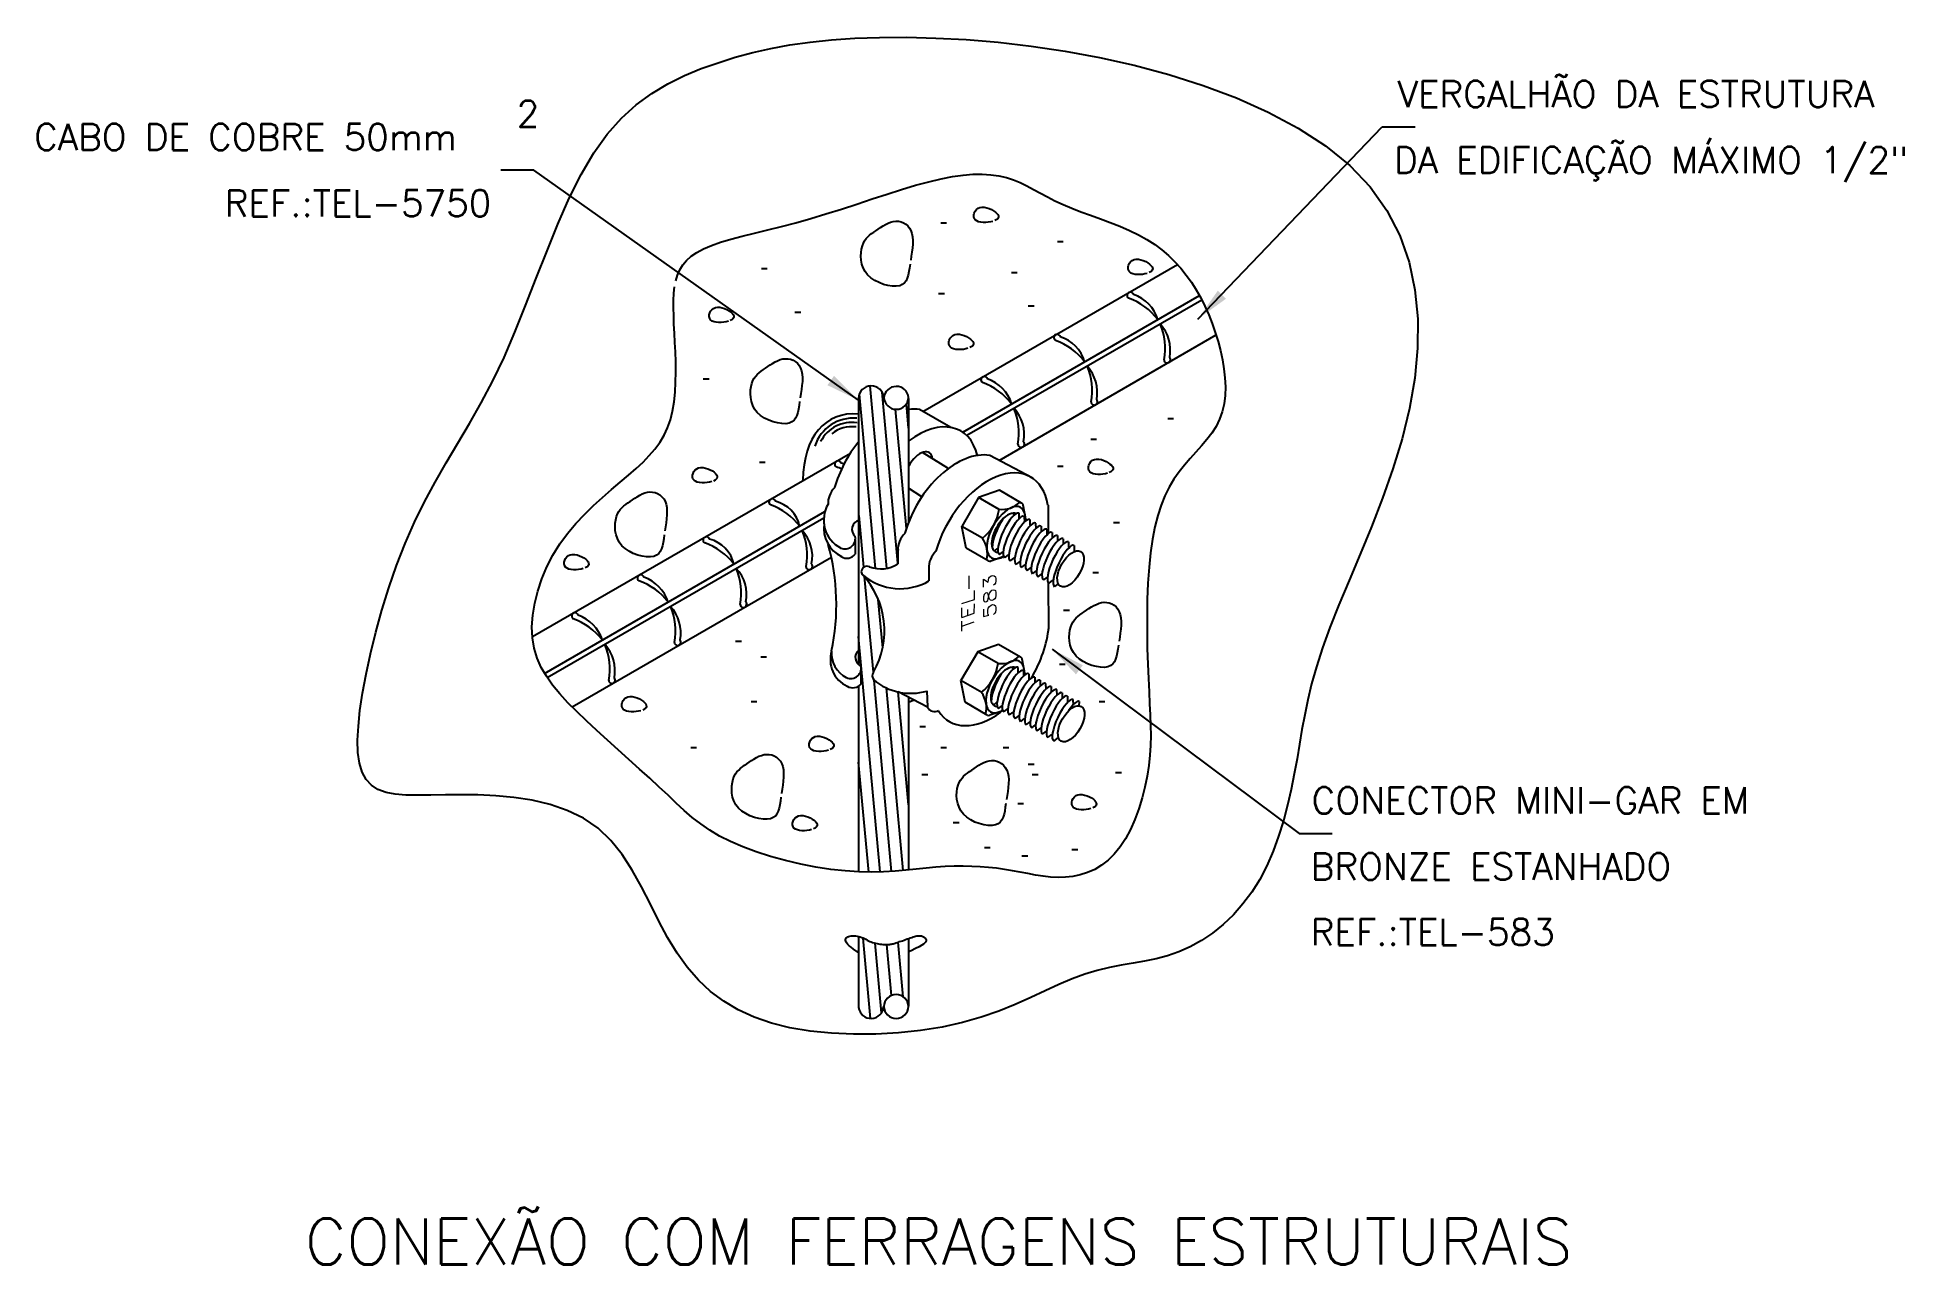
# Model space of a CAD drawing. Header units: millimetres. Extents: x -5286.1 to -5271.9, y -4717.3 to -4708.
import ezdxf
from ezdxf.enums import TextEntityAlignment as Align

# ---------------------------------------------------------------- set-up
doc = ezdxf.new("R2010")
doc.units = ezdxf.units.MM
doc.header["$LTSCALE"] = 10
doc.layers.add('Termotécnica', color=7, linetype='Continuous')
doc.styles.add('140CL', font='romans.shx', dxfattribs={"height": 3.5})
doc.styles.add('r140', font='romans.shx')
doc.styles.add('r80', font='romans.shx')

msp = doc.modelspace()

# ---------------------------------------------------------------- linework, layer by layer
at = {"layer": 'Termotécnica', "color": 2, "ltscale": 1.6}
for p, q in [((-5277.299, -4710.13), (-5275.901, -4708.672)), ((-5275.901, -4708.672), (-5275.651, -4708.672)), ((-5282.336, -4709.001), (-5282.586, -4709.001)), ((-5279.873, -4710.746), (-5282.336, -4709.001)), ((-5283.313, -4711.833), (-5283.242, -4711.671)), ((-5278.405, -4712.635), (-5276.532, -4714.033)), ((-5276.532, -4714.033), (-5276.282, -4714.033))]:
    msp.add_line(p, q, dxfattribs=at)
at = {"layer": 'Termotécnica', "color": 1}
for p, q in [((-5279.25, -4709.399), (-5279.206, -4709.399)), ((-5278.365, -4709.541), (-5278.321, -4709.541)), ((-5280.609, -4709.746), (-5280.565, -4709.746)), ((-5278.713, -4709.778), (-5278.669, -4709.778)), ((-5279.266, -4709.936), (-5279.222, -4709.936)), ((-5278.587, -4710.031), (-5278.542, -4710.031)), ((-5280.356, -4710.078), (-5280.312, -4710.078)), ((-5281.052, -4710.584), (-5281.007, -4710.584)), ((-5279.745, -4712.023), (-5279.867, -4710.699)), ((-5279.658, -4712.022), (-5279.785, -4710.637)), ((-5279.574, -4711.982), (-5279.693, -4710.685)), ((-5279.51, -4711.72), (-5279.594, -4710.815)), ((-5279.493, -4710.958), (-5279.51, -4710.775)), ((-5277.528, -4710.884), (-5277.483, -4710.884)), ((-5278.112, -4711.042), (-5278.068, -4711.042)), ((-5280.625, -4711.216), (-5280.581, -4711.216)), ((-5278.365, -4711.247), (-5278.321, -4711.247)), ((-5279.834, -4712.013), (-5279.869, -4711.622)), ((-5277.939, -4711.674), (-5277.894, -4711.674)), ((-5279.76, -4712.81), (-5279.827, -4712.083)), ((-5278.097, -4712.053), (-5278.052, -4712.053)), ((-5279.69, -4712.625), (-5279.724, -4712.258)), ((-5278.318, -4712.338), (-5278.274, -4712.338)), ((-5280.806, -4712.575), (-5280.762, -4712.575)), ((-5279.709, -4714.325), (-5279.873, -4712.54)), ((-5280.614, -4712.693), (-5280.57, -4712.693)), ((-5278.35, -4712.749), (-5278.305, -4712.749)), ((-5279.622, -4714.321), (-5279.755, -4712.871)), ((-5279.535, -4714.314), (-5279.662, -4712.928)), ((-5279.493, -4713.817), (-5279.572, -4712.958)), ((-5280.688, -4713.033), (-5280.644, -4713.033)), ((-5278.049, -4713.033), (-5278.005, -4713.033)), ((-5279.408, -4713.223), (-5279.364, -4713.223)), ((-5281.146, -4713.381), (-5281.102, -4713.381)), ((-5279.25, -4713.381), (-5279.206, -4713.381)), ((-5278.776, -4713.381), (-5278.732, -4713.381)), ((-5279.796, -4714.326), (-5279.873, -4713.493)), ((-5278.587, -4713.507), (-5278.542, -4713.507)), ((-5277.923, -4713.57), (-5277.879, -4713.57)), ((-5279.392, -4713.586), (-5279.348, -4713.586)), ((-5278.555, -4713.586), (-5278.511, -4713.586)), ((-5278.666, -4713.807), (-5278.621, -4713.807)), ((-5279.155, -4713.949), (-5279.111, -4713.949)), ((-5278.918, -4714.139), (-5278.874, -4714.139)), ((-5278.634, -4714.202), (-5278.59, -4714.202)), ((-5278.255, -4714.155), (-5278.21, -4714.155)), ((-5279.782, -4715.437), (-5279.838, -4714.827)), ((-5279.698, -4715.394), (-5279.747, -4714.866)), ((-5279.623, -4715.263), (-5279.658, -4714.876)), ((-5279.534, -4715.274), (-5279.572, -4714.858))]:
    msp.add_line(p, q, dxfattribs=at)
at = {"layer": 'Termotécnica', "color": 2}
for p, q in [((-5279.386, -4710.831), (-5277.454, -4709.716)), ((-5279.083, -4710.988), (-5277.288, -4709.952)), ((-5278.743, -4710.834), (-5277.27, -4709.984)), ((-5278.806, -4711.203), (-5277.161, -4710.251)), ((-5279.873, -4710.722), (-5279.873, -4710.916)), ((-5279.873, -4710.729), (-5279.873, -4711.171)), ((-5279.493, -4710.733), (-5279.493, -4711.672)), ((-5279.051, -4711.012), (-5278.743, -4710.834)), ((-5279.873, -4710.916), (-5279.873, -4712.54)), ((-5279.493, -4710.958), (-5279.493, -4711.171)), ((-5282.347, -4712.54), (-5279.933, -4711.147)), ((-5279.196, -4711.262), (-5279.387, -4711.142)), ((-5279.392, -4711.478), (-5279.493, -4711.414)), ((-5278.803, -4711.429), (-5278.962, -4711.484)), ((-5278.636, -4711.526), (-5278.803, -4711.429)), ((-5282.254, -4712.819), (-5280.128, -4711.591)), ((-5278.962, -4711.484), (-5279.089, -4711.704)), ((-5278.807, -4711.574), (-5278.962, -4711.484)), ((-5278.602, -4711.66), (-5278.624, -4711.543)), ((-5282.234, -4712.85), (-5280.136, -4711.639)), ((-5279.057, -4711.869), (-5279.089, -4711.704)), ((-5278.932, -4711.794), (-5279.089, -4711.704)), ((-5278.699, -4711.602), (-5278.699, -4711.623)), ((-5278.658, -4711.604), (-5278.657, -4711.647)), ((-5278.616, -4711.628), (-5278.615, -4711.671)), ((-5278.574, -4711.652), (-5278.574, -4711.695)), ((-5278.53, -4711.678), (-5278.529, -4711.721)), ((-5278.488, -4711.701), (-5278.488, -4711.744)), ((-5278.446, -4711.725), (-5278.446, -4711.768)), ((-5278.89, -4711.965), (-5279.057, -4711.869)), ((-5278.843, -4711.889), (-5278.815, -4711.869)), ((-5278.404, -4711.749), (-5278.404, -4711.792)), ((-5278.363, -4711.773), (-5278.363, -4711.816)), ((-5278.322, -4711.797), (-5278.322, -4711.84)), ((-5278.281, -4711.821), (-5278.281, -4711.864)), ((-5278.237, -4711.849), (-5278.237, -4711.892)), ((-5282.046, -4713.073), (-5280.079, -4711.938)), ((-5278.771, -4711.933), (-5278.869, -4711.967)), ((-5278.804, -4711.916), (-5278.774, -4711.893)), ((-5278.762, -4711.94), (-5278.732, -4711.917)), ((-5278.72, -4711.964), (-5278.693, -4711.943)), ((-5278.676, -4711.99), (-5278.648, -4711.969)), ((-5278.634, -4712.013), (-5278.607, -4711.992)), ((-5278.593, -4712.037), (-5278.565, -4712.016)), ((-5278.551, -4712.061), (-5278.523, -4712.04)), ((-5278.51, -4712.085), (-5278.482, -4712.064)), ((-5278.468, -4712.109), (-5278.441, -4712.088)), ((-5278.427, -4712.133), (-5278.4, -4712.112)), ((-5278.383, -4712.16), (-5278.356, -4712.14)), ((-5279.873, -4712.54), (-5279.873, -4712.754)), ((-5278.969, -4712.654), (-5279.096, -4712.874)), ((-5278.811, -4712.599), (-5278.969, -4712.654)), ((-5278.814, -4712.743), (-5278.969, -4712.654)), ((-5278.644, -4712.695), (-5278.811, -4712.599)), ((-5278.609, -4712.829), (-5278.631, -4712.712)), ((-5278.706, -4712.772), (-5278.706, -4712.792)), ((-5278.706, -4712.772), (-5278.706, -4712.792)), ((-5278.665, -4712.773), (-5278.664, -4712.816)), ((-5278.623, -4712.797), (-5278.623, -4712.841)), ((-5278.581, -4712.822), (-5278.581, -4712.865)), ((-5278.537, -4712.848), (-5278.536, -4712.891)), ((-5279.873, -4712.915), (-5279.873, -4714.325)), ((-5279.493, -4713.001), (-5279.493, -4714.311)), ((-5279.064, -4713.038), (-5279.096, -4712.874)), ((-5278.939, -4712.963), (-5279.096, -4712.874)), ((-5278.496, -4712.871), (-5278.495, -4712.914)), ((-5278.454, -4712.895), (-5278.453, -4712.938)), ((-5278.412, -4712.919), (-5278.411, -4712.962)), ((-5278.371, -4712.942), (-5278.37, -4712.986)), ((-5278.329, -4712.966), (-5278.329, -4713.009)), ((-5278.288, -4712.991), (-5278.288, -4713.034)), ((-5278.897, -4713.135), (-5279.064, -4713.038)), ((-5278.778, -4713.103), (-5278.876, -4713.137)), ((-5278.85, -4713.059), (-5278.823, -4713.038)), ((-5278.85, -4713.059), (-5278.823, -4713.038)), ((-5278.811, -4713.085), (-5278.781, -4713.062)), ((-5278.769, -4713.109), (-5278.739, -4713.086)), ((-5278.727, -4713.133), (-5278.7, -4713.113)), ((-5278.683, -4713.16), (-5278.656, -4713.139)), ((-5278.247, -4713.017), (-5278.246, -4713.06)), ((-5278.2, -4713.032), (-5278.203, -4713.064)), ((-5278.642, -4713.183), (-5278.614, -4713.162)), ((-5278.6, -4713.207), (-5278.572, -4713.186)), ((-5278.558, -4713.231), (-5278.53, -4713.21)), ((-5278.517, -4713.254), (-5278.489, -4713.233)), ((-5278.476, -4713.278), (-5278.448, -4713.257)), ((-5278.435, -4713.303), (-5278.407, -4713.282)), ((-5278.392, -4713.332), (-5278.357, -4713.305)), ((-5279.873, -4714.815), (-5279.873, -4715.354)), ((-5279.493, -4714.83), (-5279.493, -4715.344))]:
    msp.add_line(p, q, dxfattribs=at)
at = {"layer": 'Termotécnica', "color": 3}
for p, q in [((-5279.173, -4710.954), (-5279.41, -4710.817)), ((-5278.555, -4711.334), (-5278.878, -4711.165)), ((-5278.436, -4711.542), (-5278.436, -4711.76)), ((-5279.898, -4711.805), (-5279.898, -4711.915)), ((-5279.574, -4711.883), (-5279.574, -4711.987)), ((-5278.733, -4711.92), (-5278.739, -4711.922)), ((-5279.339, -4712.02), (-5279.339, -4712.116)), ((-5278.435, -4712.128), (-5278.432, -4712.482)), ((-5279.854, -4712.898), (-5279.854, -4712.781)), ((-5279.35, -4713.076), (-5279.572, -4712.959)), ((-5279.355, -4712.952), (-5279.35, -4713.076)), ((-5278.74, -4713.089), (-5278.746, -4713.091))]:
    msp.add_line(p, q, dxfattribs=at)
at = {"layer": 'Termotécnica', "color": 2, "ltscale": 1.6}
for points in [[(-5283.242, -4711.671), (-5283.166, -4711.517), (-5283.085, -4711.367), (-5283, -4711.22), (-5282.913, -4711.073), (-5282.824, -4710.922), (-5282.736, -4710.765), (-5282.648, -4710.599), (-5282.562, -4710.421), (-5282.479, -4710.23), (-5282.398, -4710.028), (-5282.317, -4709.821), (-5282.236, -4709.613), (-5282.154, -4709.409), (-5282.068, -4709.214), (-5281.978, -4709.033), (-5281.882, -4708.869), (-5281.78, -4708.728), (-5281.672, -4708.607), (-5281.559, -4708.504), (-5281.441, -4708.418), (-5281.319, -4708.345), (-5281.194, -4708.283), (-5281.067, -4708.23), (-5280.939, -4708.185), (-5280.809, -4708.144), (-5280.676, -4708.108), (-5280.538, -4708.076), (-5280.394, -4708.049), (-5280.241, -4708.028), (-5280.078, -4708.011), (-5279.902, -4707.999), (-5279.713, -4707.993), (-5279.507, -4707.992), (-5279.288, -4707.998), (-5279.056, -4708.01), (-5278.814, -4708.03), (-5278.564, -4708.059), (-5278.307, -4708.097), (-5278.046, -4708.145), (-5277.783, -4708.204), (-5277.519, -4708.274), (-5277.259, -4708.357), (-5277.006, -4708.452), (-5276.765, -4708.56), (-5276.539, -4708.681), (-5276.332, -4708.816), (-5276.148, -4708.965), (-5275.992, -4709.128), (-5275.865, -4709.306), (-5275.768, -4709.496), (-5275.697, -4709.698), (-5275.653, -4709.909), (-5275.632, -4710.128), (-5275.633, -4710.352), (-5275.655, -4710.579), (-5275.695, -4710.809), (-5275.751, -4711.039), (-5275.82, -4711.266), (-5275.898, -4711.489), (-5275.982, -4711.706), (-5276.068, -4711.915), (-5276.151, -4712.113), (-5276.229, -4712.299), (-5276.298, -4712.471), (-5276.355, -4712.626), (-5276.4, -4712.768), (-5276.437, -4712.898), (-5276.466, -4713.019), (-5276.489, -4713.134), (-5276.51, -4713.245), (-5276.528, -4713.355), (-5276.547, -4713.467), (-5276.568, -4713.582), (-5276.592, -4713.699), (-5276.619, -4713.818), (-5276.651, -4713.937), (-5276.687, -4714.054), (-5276.728, -4714.168), (-5276.776, -4714.278), (-5276.83, -4714.382), (-5276.891, -4714.478), (-5276.958, -4714.568), (-5277.03, -4714.65), (-5277.108, -4714.723), (-5277.188, -4714.789), (-5277.272, -4714.846), (-5277.357, -4714.893), (-5277.443, -4714.932), (-5277.529, -4714.962), (-5277.616, -4714.985), (-5277.703, -4715.003), (-5277.791, -4715.018), (-5277.88, -4715.033), (-5277.97, -4715.05), (-5278.062, -4715.072), (-5278.156, -4715.1), (-5278.253, -4715.136), (-5278.353, -4715.18), (-5278.457, -4715.228), (-5278.567, -4715.279), (-5278.684, -4715.33), (-5278.808, -4715.381), (-5278.942, -4715.427), (-5279.085, -4715.469), (-5279.24, -4715.502), (-5279.402, -4715.528), (-5279.57, -4715.546), (-5279.741, -4715.556), (-5279.911, -4715.557), (-5280.079, -4715.549), (-5280.24, -4715.533), (-5280.393, -4715.507), (-5280.534, -4715.472), (-5280.665, -4715.427), (-5280.785, -4715.372), (-5280.895, -4715.307), (-5280.996, -4715.232), (-5281.088, -4715.146), (-5281.173, -4715.049), (-5281.25, -4714.942), (-5281.321, -4714.824), (-5281.387, -4714.698), (-5281.452, -4714.569), (-5281.519, -4714.439), (-5281.589, -4714.313), (-5281.665, -4714.194), (-5281.751, -4714.087), (-5281.849, -4713.994), (-5281.959, -4713.918), (-5282.082, -4713.859), (-5282.212, -4713.814), (-5282.348, -4713.782), (-5282.487, -4713.761), (-5282.625, -4713.748), (-5282.76, -4713.741), (-5282.888, -4713.74), (-5283.007, -4713.741), (-5283.117, -4713.743), (-5283.217, -4713.744), (-5283.307, -4713.742), (-5283.387, -4713.735), (-5283.457, -4713.722), (-5283.518, -4713.7), (-5283.568, -4713.668), (-5283.608, -4713.624), (-5283.637, -4713.568), (-5283.658, -4713.5), (-5283.67, -4713.419), (-5283.673, -4713.326), (-5283.667, -4713.219), (-5283.655, -4713.101), (-5283.635, -4712.969), (-5283.608, -4712.824), (-5283.575, -4712.67), (-5283.535, -4712.507), (-5283.489, -4712.34), (-5283.436, -4712.17), (-5283.378, -4712), (-5283.313, -4711.833)], [(-5279.873, -4714.937), (-5279.885, -4714.929), (-5279.911, -4714.912), (-5279.93, -4714.897), (-5279.945, -4714.885), (-5279.955, -4714.875), (-5279.962, -4714.866), (-5279.967, -4714.858), (-5279.969, -4714.851), (-5279.971, -4714.844), (-5279.971, -4714.838), (-5279.969, -4714.832), (-5279.966, -4714.826), (-5279.961, -4714.822), (-5279.955, -4714.818), (-5279.948, -4714.815), (-5279.939, -4714.812), (-5279.929, -4714.811), (-5279.919, -4714.81), (-5279.907, -4714.81), (-5279.895, -4714.811), (-5279.883, -4714.812), (-5279.871, -4714.815), (-5279.86, -4714.818), (-5279.849, -4714.822), (-5279.838, -4714.826), (-5279.828, -4714.831), (-5279.818, -4714.836), (-5279.808, -4714.842), (-5279.798, -4714.847), (-5279.787, -4714.852), (-5279.777, -4714.856), (-5279.766, -4714.86), (-5279.755, -4714.864), (-5279.744, -4714.867), (-5279.733, -4714.869), (-5279.722, -4714.871), (-5279.711, -4714.873), (-5279.7, -4714.874), (-5279.69, -4714.875), (-5279.681, -4714.876), (-5279.672, -4714.876), (-5279.663, -4714.876), (-5279.655, -4714.876), (-5279.647, -4714.875), (-5279.639, -4714.875), (-5279.632, -4714.874), (-5279.625, -4714.873), (-5279.618, -4714.871), (-5279.611, -4714.87), (-5279.604, -4714.868), (-5279.596, -4714.866), (-5279.589, -4714.863), (-5279.58, -4714.861), (-5279.571, -4714.858), (-5279.562, -4714.854), (-5279.551, -4714.851), (-5279.54, -4714.847), (-5279.528, -4714.842), (-5279.516, -4714.838), (-5279.504, -4714.834), (-5279.492, -4714.83), (-5279.481, -4714.826), (-5279.469, -4714.822), (-5279.459, -4714.819), (-5279.449, -4714.816), (-5279.44, -4714.813), (-5279.431, -4714.811), (-5279.423, -4714.81), (-5279.416, -4714.809), (-5279.409, -4714.809), (-5279.402, -4714.809), (-5279.396, -4714.81), (-5279.39, -4714.812), (-5279.385, -4714.814), (-5279.38, -4714.817), (-5279.376, -4714.82), (-5279.372, -4714.823), (-5279.369, -4714.826), (-5279.366, -4714.829), (-5279.364, -4714.833), (-5279.362, -4714.836), (-5279.361, -4714.839), (-5279.361, -4714.843), (-5279.361, -4714.846), (-5279.361, -4714.85), (-5279.363, -4714.853), (-5279.365, -4714.857), (-5279.368, -4714.862), (-5279.373, -4714.867), (-5279.381, -4714.873), (-5279.394, -4714.882), (-5279.414, -4714.893), (-5279.44, -4714.906), (-5279.475, -4714.923), (-5279.493, -4714.931)]]:
    msp.add_lwpolyline(points, dxfattribs=at)
at = {"layer": 'Termotécnica', "color": 1}
for points in [[(-5281.259, -4709.839), (-5281.247, -4709.796), (-5281.229, -4709.756), (-5281.207, -4709.719), (-5281.178, -4709.685), (-5281.143, -4709.654), (-5281.1, -4709.624), (-5281.049, -4709.597), (-5280.989, -4709.572), (-5280.92, -4709.548), (-5280.841, -4709.524), (-5280.755, -4709.501), (-5280.662, -4709.478), (-5280.562, -4709.453), (-5280.457, -4709.427), (-5280.348, -4709.399), (-5280.235, -4709.368), (-5280.12, -4709.333), (-5280.003, -4709.296), (-5279.886, -4709.258), (-5279.77, -4709.219), (-5279.656, -4709.182), (-5279.546, -4709.147), (-5279.44, -4709.115), (-5279.34, -4709.088), (-5279.247, -4709.066), (-5279.16, -4709.049), (-5279.08, -4709.038), (-5279.005, -4709.032), (-5278.935, -4709.031), (-5278.87, -4709.035), (-5278.81, -4709.043), (-5278.752, -4709.057), (-5278.699, -4709.074), (-5278.647, -4709.095), (-5278.596, -4709.119), (-5278.546, -4709.146), (-5278.494, -4709.174), (-5278.44, -4709.203), (-5278.383, -4709.232), (-5278.322, -4709.261), (-5278.256, -4709.288), (-5278.186, -4709.316), (-5278.113, -4709.342), (-5278.039, -4709.369), (-5277.964, -4709.397), (-5277.89, -4709.426), (-5277.818, -4709.457), (-5277.75, -4709.49), (-5277.687, -4709.526), (-5277.627, -4709.564), (-5277.572, -4709.605), (-5277.521, -4709.648), (-5277.473, -4709.695), (-5277.429, -4709.744), (-5277.387, -4709.796), (-5277.348, -4709.851), (-5277.312, -4709.909), (-5277.278, -4709.97), (-5277.246, -4710.033), (-5277.217, -4710.098), (-5277.191, -4710.164), (-5277.167, -4710.232), (-5277.146, -4710.3), (-5277.128, -4710.37), (-5277.113, -4710.439), (-5277.102, -4710.509), (-5277.094, -4710.577), (-5277.091, -4710.645), (-5277.093, -4710.71), (-5277.101, -4710.773), (-5277.114, -4710.834), (-5277.135, -4710.891), (-5277.161, -4710.945), (-5277.194, -4710.995), (-5277.231, -4711.044), (-5277.272, -4711.092), (-5277.315, -4711.139), (-5277.358, -4711.188), (-5277.401, -4711.238), (-5277.442, -4711.29), (-5277.481, -4711.346), (-5277.517, -4711.407), (-5277.549, -4711.472), (-5277.578, -4711.543), (-5277.604, -4711.621), (-5277.626, -4711.707), (-5277.644, -4711.8), (-5277.659, -4711.903), (-5277.67, -4712.014), (-5277.678, -4712.133), (-5277.683, -4712.257), (-5277.685, -4712.383), (-5277.685, -4712.508), (-5277.683, -4712.631), (-5277.679, -4712.748), (-5277.675, -4712.858), (-5277.67, -4712.958), (-5277.665, -4713.049), (-5277.661, -4713.134), (-5277.658, -4713.213), (-5277.657, -4713.29), (-5277.659, -4713.365), (-5277.663, -4713.44), (-5277.672, -4713.517), (-5277.685, -4713.598), (-5277.702, -4713.681), (-5277.723, -4713.764), (-5277.748, -4713.847), (-5277.778, -4713.927), (-5277.811, -4714.003), (-5277.848, -4714.073), (-5277.889, -4714.136), (-5277.933, -4714.191), (-5277.98, -4714.237), (-5278.03, -4714.275), (-5278.082, -4714.306), (-5278.136, -4714.33), (-5278.191, -4714.348), (-5278.247, -4714.359), (-5278.303, -4714.366), (-5278.36, -4714.367), (-5278.416, -4714.364), (-5278.473, -4714.357), (-5278.531, -4714.349), (-5278.588, -4714.338), (-5278.646, -4714.327), (-5278.705, -4714.316), (-5278.765, -4714.306), (-5278.826, -4714.297), (-5278.887, -4714.291), (-5278.95, -4714.286), (-5279.014, -4714.283), (-5279.08, -4714.282), (-5279.147, -4714.282), (-5279.216, -4714.285), (-5279.287, -4714.29), (-5279.359, -4714.297), (-5279.435, -4714.305), (-5279.514, -4714.313), (-5279.596, -4714.32), (-5279.683, -4714.325), (-5279.775, -4714.327), (-5279.872, -4714.325), (-5279.974, -4714.318), (-5280.083, -4714.306), (-5280.197, -4714.288), (-5280.312, -4714.266), (-5280.427, -4714.239), (-5280.54, -4714.208), (-5280.649, -4714.173), (-5280.751, -4714.136), (-5280.845, -4714.095), (-5280.928, -4714.053), (-5281.002, -4714.009), (-5281.07, -4713.961), (-5281.134, -4713.912), (-5281.195, -4713.859), (-5281.256, -4713.803), (-5281.318, -4713.744), (-5281.385, -4713.681), (-5281.457, -4713.614), (-5281.534, -4713.545), (-5281.615, -4713.473), (-5281.696, -4713.4), (-5281.778, -4713.326), (-5281.859, -4713.252), (-5281.937, -4713.18), (-5282.01, -4713.109), (-5282.078, -4713.041), (-5282.139, -4712.974), (-5282.194, -4712.908), (-5282.241, -4712.841), (-5282.28, -4712.773), (-5282.311, -4712.703), (-5282.333, -4712.628), (-5282.346, -4712.55), (-5282.35, -4712.466), (-5282.344, -4712.378), (-5282.329, -4712.287), (-5282.306, -4712.194), (-5282.275, -4712.102), (-5282.237, -4712.01), (-5282.191, -4711.922), (-5282.139, -4711.837), (-5282.081, -4711.757), (-5282.018, -4711.682), (-5281.951, -4711.612), (-5281.883, -4711.545), (-5281.814, -4711.483), (-5281.746, -4711.424), (-5281.68, -4711.368), (-5281.617, -4711.315), (-5281.56, -4711.264), (-5281.507, -4711.215), (-5281.46, -4711.166), (-5281.418, -4711.117), (-5281.38, -4711.066), (-5281.348, -4711.012), (-5281.322, -4710.955), (-5281.3, -4710.894), (-5281.284, -4710.828), (-5281.272, -4710.758), (-5281.265, -4710.684), (-5281.261, -4710.609), (-5281.259, -4710.532), (-5281.26, -4710.456), (-5281.262, -4710.38), (-5281.266, -4710.307), (-5281.269, -4710.237), (-5281.273, -4710.17), (-5281.275, -4710.106), (-5281.277, -4710.046), (-5281.276, -4709.989), (-5281.274, -4709.935), (-5281.268, -4709.885)], [(-5278.854, -4709.389), (-5278.87, -4709.393), (-5278.889, -4709.396), (-5278.908, -4709.397), (-5278.927, -4709.398), (-5278.946, -4709.396), (-5278.962, -4709.392), (-5278.977, -4709.386), (-5278.988, -4709.378), (-5278.995, -4709.367), (-5278.999, -4709.354), (-5278.999, -4709.34), (-5278.995, -4709.326), (-5278.988, -4709.312), (-5278.979, -4709.3), (-5278.967, -4709.29), (-5278.953, -4709.284), (-5278.936, -4709.281), (-5278.919, -4709.282), (-5278.9, -4709.286), (-5278.882, -4709.291), (-5278.865, -4709.299), (-5278.849, -4709.308), (-5278.835, -4709.318), (-5278.824, -4709.328), (-5278.816, -4709.338), (-5278.812, -4709.347), (-5278.812, -4709.355), (-5278.814, -4709.363), (-5278.82, -4709.371), (-5278.828, -4709.377), (-5278.84, -4709.383)], [(-5279.482, -4709.714), (-5279.487, -4709.743), (-5279.491, -4709.77), (-5279.496, -4709.796), (-5279.503, -4709.819), (-5279.512, -4709.839), (-5279.524, -4709.855), (-5279.541, -4709.868), (-5279.561, -4709.877), (-5279.587, -4709.881), (-5279.617, -4709.88), (-5279.65, -4709.876), (-5279.683, -4709.867), (-5279.717, -4709.854), (-5279.749, -4709.838), (-5279.779, -4709.818), (-5279.804, -4709.795), (-5279.823, -4709.77), (-5279.838, -4709.742), (-5279.848, -4709.713), (-5279.854, -4709.683), (-5279.856, -4709.654), (-5279.854, -4709.625), (-5279.851, -4709.599), (-5279.844, -4709.575), (-5279.836, -4709.554), (-5279.827, -4709.536), (-5279.815, -4709.52), (-5279.803, -4709.506), (-5279.789, -4709.494), (-5279.774, -4709.482), (-5279.758, -4709.471), (-5279.741, -4709.46), (-5279.724, -4709.448), (-5279.706, -4709.436), (-5279.687, -4709.424), (-5279.668, -4709.413), (-5279.649, -4709.403), (-5279.63, -4709.396), (-5279.61, -4709.39), (-5279.59, -4709.388), (-5279.57, -4709.388), (-5279.551, -4709.393), (-5279.533, -4709.4), (-5279.515, -4709.41), (-5279.5, -4709.424), (-5279.487, -4709.44), (-5279.476, -4709.459), (-5279.468, -4709.481), (-5279.463, -4709.506), (-5279.461, -4709.533), (-5279.462, -4709.561), (-5279.464, -4709.591), (-5279.468, -4709.622), (-5279.473, -4709.653), (-5279.477, -4709.684)], [(-5277.684, -4709.784), (-5277.701, -4709.788), (-5277.719, -4709.791), (-5277.738, -4709.792), (-5277.758, -4709.793), (-5277.776, -4709.791), (-5277.793, -4709.787), (-5277.808, -4709.781), (-5277.819, -4709.773), (-5277.826, -4709.762), (-5277.829, -4709.749), (-5277.829, -4709.735), (-5277.826, -4709.721), (-5277.819, -4709.707), (-5277.81, -4709.695), (-5277.798, -4709.686), (-5277.783, -4709.679), (-5277.767, -4709.676), (-5277.749, -4709.677), (-5277.731, -4709.681), (-5277.713, -4709.687), (-5277.695, -4709.694), (-5277.679, -4709.703), (-5277.665, -4709.713), (-5277.655, -4709.723), (-5277.647, -4709.733), (-5277.643, -4709.742), (-5277.642, -4709.75), (-5277.645, -4709.758), (-5277.65, -4709.766), (-5277.659, -4709.773), (-5277.67, -4709.778)], [(-5280.86, -4710.147), (-5280.877, -4710.151), (-5280.895, -4710.154), (-5280.915, -4710.156), (-5280.934, -4710.156), (-5280.952, -4710.154), (-5280.969, -4710.151), (-5280.984, -4710.145), (-5280.995, -4710.136), (-5281.002, -4710.125), (-5281.006, -4710.112), (-5281.005, -4710.098), (-5281.002, -4710.084), (-5280.995, -4710.071), (-5280.986, -4710.059), (-5280.974, -4710.049), (-5280.959, -4710.042), (-5280.943, -4710.04), (-5280.925, -4710.04), (-5280.907, -4710.044), (-5280.889, -4710.05), (-5280.871, -4710.058), (-5280.855, -4710.067), (-5280.842, -4710.076), (-5280.831, -4710.086), (-5280.823, -4710.096), (-5280.819, -4710.105), (-5280.818, -4710.114), (-5280.821, -4710.122), (-5280.826, -4710.129), (-5280.835, -4710.136), (-5280.846, -4710.142)], [(-5279.043, -4710.352), (-5279.06, -4710.357), (-5279.078, -4710.36), (-5279.097, -4710.361), (-5279.117, -4710.361), (-5279.135, -4710.36), (-5279.152, -4710.356), (-5279.167, -4710.35), (-5279.178, -4710.342), (-5279.185, -4710.331), (-5279.188, -4710.318), (-5279.188, -4710.304), (-5279.185, -4710.29), (-5279.178, -4710.276), (-5279.169, -4710.264), (-5279.157, -4710.254), (-5279.142, -4710.248), (-5279.126, -4710.245), (-5279.108, -4710.246), (-5279.09, -4710.249), (-5279.072, -4710.255), (-5279.054, -4710.263), (-5279.038, -4710.272), (-5279.024, -4710.282), (-5279.013, -4710.292), (-5279.006, -4710.301), (-5279.002, -4710.311), (-5279.001, -4710.319), (-5279.004, -4710.327), (-5279.009, -4710.335), (-5279.018, -4710.341), (-5279.029, -4710.347)], [(-5280.32, -4710.757), (-5280.324, -4710.786), (-5280.328, -4710.813), (-5280.334, -4710.839), (-5280.34, -4710.862), (-5280.35, -4710.882), (-5280.362, -4710.898), (-5280.378, -4710.911), (-5280.399, -4710.92), (-5280.425, -4710.924), (-5280.455, -4710.923), (-5280.487, -4710.918), (-5280.521, -4710.91), (-5280.554, -4710.897), (-5280.587, -4710.881), (-5280.616, -4710.861), (-5280.641, -4710.838), (-5280.661, -4710.813), (-5280.675, -4710.785), (-5280.685, -4710.756), (-5280.691, -4710.726), (-5280.693, -4710.697), (-5280.692, -4710.668), (-5280.688, -4710.642), (-5280.682, -4710.618), (-5280.674, -4710.597), (-5280.664, -4710.579), (-5280.653, -4710.563), (-5280.64, -4710.549), (-5280.626, -4710.537), (-5280.611, -4710.525), (-5280.595, -4710.514), (-5280.579, -4710.503), (-5280.561, -4710.491), (-5280.543, -4710.478), (-5280.525, -4710.467), (-5280.506, -4710.456), (-5280.487, -4710.446), (-5280.467, -4710.438), (-5280.447, -4710.433), (-5280.428, -4710.431), (-5280.408, -4710.431), (-5280.389, -4710.435), (-5280.37, -4710.443), (-5280.353, -4710.453), (-5280.337, -4710.466), (-5280.324, -4710.483), (-5280.313, -4710.502), (-5280.305, -4710.524), (-5280.301, -4710.549), (-5280.299, -4710.576), (-5280.299, -4710.604), (-5280.302, -4710.634), (-5280.305, -4710.665), (-5280.31, -4710.696), (-5280.315, -4710.727)], [(-5280.987, -4711.364), (-5281.003, -4711.368), (-5281.022, -4711.371), (-5281.041, -4711.373), (-5281.06, -4711.373), (-5281.079, -4711.371), (-5281.096, -4711.367), (-5281.11, -4711.361), (-5281.121, -4711.353), (-5281.129, -4711.342), (-5281.132, -4711.329), (-5281.132, -4711.315), (-5281.128, -4711.301), (-5281.122, -4711.287), (-5281.112, -4711.275), (-5281.1, -4711.266), (-5281.086, -4711.259), (-5281.069, -4711.256), (-5281.052, -4711.257), (-5281.033, -4711.261), (-5281.015, -4711.267), (-5280.998, -4711.274), (-5280.982, -4711.283), (-5280.968, -4711.293), (-5280.957, -4711.303), (-5280.95, -4711.313), (-5280.945, -4711.322), (-5280.945, -4711.33), (-5280.947, -4711.339), (-5280.953, -4711.346), (-5280.961, -4711.353), (-5280.973, -4711.359)], [(-5277.985, -4711.3), (-5278.001, -4711.305), (-5278.019, -4711.308), (-5278.039, -4711.309), (-5278.058, -4711.309), (-5278.076, -4711.308), (-5278.093, -4711.304), (-5278.108, -4711.298), (-5278.119, -4711.29), (-5278.126, -4711.279), (-5278.13, -4711.266), (-5278.129, -4711.252), (-5278.126, -4711.238), (-5278.119, -4711.224), (-5278.11, -4711.212), (-5278.098, -4711.202), (-5278.083, -4711.196), (-5278.067, -4711.193), (-5278.05, -4711.194), (-5278.031, -4711.197), (-5278.013, -4711.203), (-5277.996, -4711.211), (-5277.98, -4711.22), (-5277.966, -4711.23), (-5277.955, -4711.24), (-5277.947, -4711.249), (-5277.943, -4711.259), (-5277.943, -4711.267), (-5277.945, -4711.275), (-5277.951, -4711.283), (-5277.959, -4711.289), (-5277.971, -4711.295)], [(-5281.347, -4711.768), (-5281.351, -4711.797), (-5281.355, -4711.825), (-5281.361, -4711.85), (-5281.367, -4711.873), (-5281.377, -4711.893), (-5281.389, -4711.91), (-5281.405, -4711.922), (-5281.426, -4711.931), (-5281.452, -4711.935), (-5281.482, -4711.935), (-5281.514, -4711.93), (-5281.548, -4711.921), (-5281.582, -4711.908), (-5281.614, -4711.892), (-5281.643, -4711.872), (-5281.668, -4711.85), (-5281.688, -4711.824), (-5281.702, -4711.796), (-5281.712, -4711.767), (-5281.718, -4711.737), (-5281.72, -4711.708), (-5281.719, -4711.68), (-5281.715, -4711.653), (-5281.709, -4711.629), (-5281.701, -4711.608), (-5281.691, -4711.59), (-5281.68, -4711.574), (-5281.667, -4711.561), (-5281.653, -4711.548), (-5281.638, -4711.537), (-5281.622, -4711.525), (-5281.606, -4711.514), (-5281.588, -4711.502), (-5281.57, -4711.49), (-5281.552, -4711.478), (-5281.533, -4711.467), (-5281.514, -4711.457), (-5281.494, -4711.45), (-5281.474, -4711.444), (-5281.455, -4711.442), (-5281.435, -4711.443), (-5281.416, -4711.447), (-5281.397, -4711.454), (-5281.38, -4711.464), (-5281.365, -4711.478), (-5281.351, -4711.494), (-5281.34, -4711.513), (-5281.332, -4711.535), (-5281.328, -4711.56), (-5281.326, -4711.587), (-5281.326, -4711.616), (-5281.329, -4711.645), (-5281.333, -4711.676), (-5281.337, -4711.707), (-5281.342, -4711.738)], [(-5281.961, -4712.023), (-5281.978, -4712.027), (-5281.996, -4712.03), (-5282.015, -4712.032), (-5282.034, -4712.032), (-5282.053, -4712.03), (-5282.07, -4712.027), (-5282.084, -4712.021), (-5282.095, -4712.012), (-5282.103, -4712.001), (-5282.106, -4711.988), (-5282.106, -4711.974), (-5282.102, -4711.96), (-5282.096, -4711.947), (-5282.086, -4711.935), (-5282.074, -4711.925), (-5282.06, -4711.919), (-5282.044, -4711.916), (-5282.026, -4711.917), (-5282.008, -4711.92), (-5281.989, -4711.926), (-5281.972, -4711.934), (-5281.956, -4711.943), (-5281.942, -4711.953), (-5281.931, -4711.963), (-5281.924, -4711.972), (-5281.92, -4711.981), (-5281.919, -4711.99), (-5281.921, -4711.998), (-5281.927, -4712.005), (-5281.936, -4712.012), (-5281.947, -4712.018)], [(-5277.902, -4712.605), (-5277.906, -4712.635), (-5277.911, -4712.662), (-5277.916, -4712.687), (-5277.923, -4712.71), (-5277.932, -4712.73), (-5277.944, -4712.747), (-5277.96, -4712.76), (-5277.981, -4712.769), (-5278.007, -4712.773), (-5278.037, -4712.772), (-5278.069, -4712.767), (-5278.103, -4712.758), (-5278.137, -4712.746), (-5278.169, -4712.729), (-5278.198, -4712.71), (-5278.223, -4712.687), (-5278.243, -4712.661), (-5278.258, -4712.634), (-5278.268, -4712.605), (-5278.274, -4712.575), (-5278.276, -4712.545), (-5278.274, -4712.517), (-5278.27, -4712.49), (-5278.264, -4712.466), (-5278.256, -4712.445), (-5278.246, -4712.427), (-5278.235, -4712.412), (-5278.223, -4712.398), (-5278.209, -4712.386), (-5278.194, -4712.374), (-5278.178, -4712.363), (-5278.161, -4712.351), (-5278.144, -4712.339), (-5278.126, -4712.327), (-5278.107, -4712.315), (-5278.088, -4712.304), (-5278.069, -4712.295), (-5278.049, -4712.287), (-5278.03, -4712.282), (-5278.01, -4712.279), (-5277.99, -4712.28), (-5277.971, -4712.284), (-5277.953, -4712.291), (-5277.935, -4712.302), (-5277.92, -4712.315), (-5277.906, -4712.332), (-5277.896, -4712.351), (-5277.888, -4712.373), (-5277.883, -4712.397), (-5277.881, -4712.424), (-5277.882, -4712.453), (-5277.884, -4712.483), (-5277.888, -4712.514), (-5277.892, -4712.545), (-5277.897, -4712.575)], [(-5281.524, -4713.102), (-5281.541, -4713.106), (-5281.559, -4713.109), (-5281.578, -4713.111), (-5281.597, -4713.111), (-5281.616, -4713.109), (-5281.633, -4713.105), (-5281.647, -4713.099), (-5281.659, -4713.091), (-5281.666, -4713.08), (-5281.669, -4713.067), (-5281.669, -4713.053), (-5281.665, -4713.039), (-5281.659, -4713.025), (-5281.649, -4713.013), (-5281.637, -4713.004), (-5281.623, -4712.997), (-5281.607, -4712.995), (-5281.589, -4712.995), (-5281.571, -4712.999), (-5281.553, -4713.005), (-5281.535, -4713.013), (-5281.519, -4713.022), (-5281.505, -4713.031), (-5281.494, -4713.041), (-5281.487, -4713.051), (-5281.483, -4713.06), (-5281.482, -4713.069), (-5281.485, -4713.077), (-5281.49, -4713.084), (-5281.499, -4713.091), (-5281.51, -4713.097)], [(-5280.102, -4713.402), (-5280.119, -4713.406), (-5280.137, -4713.409), (-5280.156, -4713.411), (-5280.175, -4713.411), (-5280.194, -4713.409), (-5280.211, -4713.406), (-5280.225, -4713.4), (-5280.236, -4713.391), (-5280.244, -4713.38), (-5280.247, -4713.367), (-5280.247, -4713.353), (-5280.243, -4713.339), (-5280.237, -4713.326), (-5280.227, -4713.314), (-5280.215, -4713.304), (-5280.201, -4713.298), (-5280.185, -4713.295), (-5280.167, -4713.295), (-5280.149, -4713.299), (-5280.13, -4713.305), (-5280.113, -4713.313), (-5280.097, -4713.322), (-5280.083, -4713.332), (-5280.072, -4713.341), (-5280.065, -4713.351), (-5280.061, -4713.36), (-5280.06, -4713.369), (-5280.062, -4713.377), (-5280.068, -4713.384), (-5280.077, -4713.391), (-5280.088, -4713.397)], [(-5280.462, -4713.759), (-5280.466, -4713.788), (-5280.471, -4713.815), (-5280.476, -4713.841), (-5280.483, -4713.864), (-5280.492, -4713.884), (-5280.504, -4713.901), (-5280.52, -4713.913), (-5280.541, -4713.922), (-5280.567, -4713.926), (-5280.597, -4713.925), (-5280.629, -4713.921), (-5280.663, -4713.912), (-5280.697, -4713.899), (-5280.729, -4713.883), (-5280.758, -4713.863), (-5280.783, -4713.841), (-5280.803, -4713.815), (-5280.818, -4713.787), (-5280.828, -4713.758), (-5280.833, -4713.728), (-5280.835, -4713.699), (-5280.834, -4713.671), (-5280.83, -4713.644), (-5280.824, -4713.62), (-5280.816, -4713.599), (-5280.806, -4713.581), (-5280.795, -4713.565), (-5280.782, -4713.552), (-5280.768, -4713.539), (-5280.754, -4713.527), (-5280.738, -4713.516), (-5280.721, -4713.505), (-5280.703, -4713.493), (-5280.685, -4713.481), (-5280.667, -4713.469), (-5280.648, -4713.458), (-5280.629, -4713.448), (-5280.609, -4713.441), (-5280.59, -4713.435), (-5280.57, -4713.433), (-5280.55, -4713.434), (-5280.531, -4713.438), (-5280.512, -4713.445), (-5280.495, -4713.455), (-5280.48, -4713.469), (-5280.466, -4713.485), (-5280.455, -4713.504), (-5280.448, -4713.526), (-5280.443, -4713.551), (-5280.441, -4713.578), (-5280.442, -4713.606), (-5280.444, -4713.636), (-5280.448, -4713.667), (-5280.452, -4713.698), (-5280.457, -4713.729)], [(-5278.755, -4713.806), (-5278.76, -4713.835), (-5278.764, -4713.863), (-5278.769, -4713.888), (-5278.776, -4713.911), (-5278.785, -4713.931), (-5278.798, -4713.948), (-5278.814, -4713.961), (-5278.834, -4713.969), (-5278.86, -4713.973), (-5278.89, -4713.973), (-5278.923, -4713.968), (-5278.957, -4713.959), (-5278.99, -4713.947), (-5279.022, -4713.93), (-5279.052, -4713.911), (-5279.077, -4713.888), (-5279.096, -4713.862), (-5279.111, -4713.835), (-5279.121, -4713.805), (-5279.127, -4713.776), (-5279.129, -4713.746), (-5279.128, -4713.718), (-5279.124, -4713.691), (-5279.117, -4713.667), (-5279.109, -4713.646), (-5279.1, -4713.628), (-5279.088, -4713.613), (-5279.076, -4713.599), (-5279.062, -4713.586), (-5279.047, -4713.575), (-5279.031, -4713.564), (-5279.014, -4713.552), (-5278.997, -4713.54), (-5278.979, -4713.528), (-5278.96, -4713.516), (-5278.942, -4713.505), (-5278.922, -4713.496), (-5278.903, -4713.488), (-5278.883, -4713.483), (-5278.863, -4713.48), (-5278.844, -4713.481), (-5278.824, -4713.485), (-5278.806, -4713.492), (-5278.789, -4713.503), (-5278.773, -4713.516), (-5278.76, -4713.532), (-5278.749, -4713.552), (-5278.741, -4713.574), (-5278.736, -4713.598), (-5278.734, -4713.625), (-5278.735, -4713.654), (-5278.737, -4713.684), (-5278.741, -4713.714), (-5278.746, -4713.745), (-5278.751, -4713.776)], [(-5278.111, -4713.844), (-5278.128, -4713.849), (-5278.146, -4713.852), (-5278.165, -4713.853), (-5278.184, -4713.854), (-5278.203, -4713.852), (-5278.22, -4713.848), (-5278.234, -4713.842), (-5278.245, -4713.834), (-5278.253, -4713.823), (-5278.256, -4713.81), (-5278.256, -4713.796), (-5278.252, -4713.782), (-5278.246, -4713.768), (-5278.236, -4713.756), (-5278.224, -4713.746), (-5278.21, -4713.74), (-5278.194, -4713.737), (-5278.176, -4713.738), (-5278.158, -4713.742), (-5278.139, -4713.747), (-5278.122, -4713.755), (-5278.106, -4713.764), (-5278.092, -4713.774), (-5278.081, -4713.784), (-5278.074, -4713.794), (-5278.07, -4713.803), (-5278.069, -4713.811), (-5278.071, -4713.819), (-5278.077, -4713.827), (-5278.086, -4713.833), (-5278.097, -4713.839)], [(-5280.229, -4714.004), (-5280.245, -4714.008), (-5280.264, -4714.011), (-5280.283, -4714.013), (-5280.302, -4714.013), (-5280.321, -4714.011), (-5280.337, -4714.007), (-5280.352, -4714.001), (-5280.363, -4713.993), (-5280.37, -4713.982), (-5280.374, -4713.969), (-5280.374, -4713.955), (-5280.37, -4713.941), (-5280.363, -4713.927), (-5280.354, -4713.915), (-5280.342, -4713.906), (-5280.328, -4713.899), (-5280.311, -4713.896), (-5280.294, -4713.897), (-5280.275, -4713.901), (-5280.257, -4713.907), (-5280.24, -4713.915), (-5280.224, -4713.924), (-5280.21, -4713.933), (-5280.199, -4713.943), (-5280.191, -4713.953), (-5280.187, -4713.962), (-5280.187, -4713.971), (-5280.189, -4713.979), (-5280.195, -4713.986), (-5280.203, -4713.993), (-5280.215, -4713.999)]]:
    msp.add_lwpolyline(points, dxfattribs=at)
at = {"layer": 'Termotécnica', "color": 2}
for centre, radius, start, end in [((-5277.812, -4709.951), 0.0248, 16.0461, 236.6257), ((-5277.982, -4710.418), 0.473, 36.7868, 70.623), ((-5277.873, -4710.211), 0.28, 15.8438, 72.2469), ((-5277.81, -4710.368), 0.302, 349.9094, 42), ((-5278.02, -4710.352), 0.473, 349.377, 23.2132), ((-5278.366, -4710.271), 0.0248, 16.0461, 236.6257), ((-5278.537, -4710.738), 0.473, 36.7868, 70.623), ((-5278.428, -4710.531), 0.28, 15.8438, 72.2469), ((-5277.531, -4710.438), 0.0248, 183.3743, 43.9539), ((-5278.92, -4710.591), 0.0248, 16.0461, 236.6257), ((-5278.982, -4710.851), 0.28, 15.8438, 72.2469), ((-5278.574, -4710.672), 0.473, 349.377, 23.2132), ((-5278.364, -4710.688), 0.302, 349.9094, 42), ((-5279.777, -4710.733), 0.0961, 4.0459, 178.4289), ((-5279.587, -4710.721), 0.0941, 182.7796, 357.2204), ((-5279.091, -4711.058), 0.473, 36.7868, 70.623), ((-5278.085, -4710.758), 0.0248, 183.3743, 43.9539), ((-5278.918, -4711.008), 0.302, 349.9094, 42), ((-5279.129, -4710.992), 0.473, 349.377, 23.2132), ((-5278.639, -4711.078), 0.0248, 183.3743, 43.9539), ((-5280.029, -4711.231), 0.0248, 16.0461, 236.6257), ((-5280.199, -4711.698), 0.473, 65.2086, 70.623), ((-5280.066, -4711.468), 0.251, 70.9102, 75.9145), ((-5280.528, -4711.519), 0.0248, 16.0461, 236.6257), ((-5280.698, -4711.986), 0.473, 36.7868, 70.623), ((-5280.565, -4711.756), 0.251, 12.1762, 75.9145), ((-5278.56, -4712.04), 1.003, 152.5926, 163.5501), ((-5279.142, -4711.527), 0.338, 307.9752, 352.0031), ((-5278.786, -4711.378), 0.197, 263.8935, 314.4182), ((-5278.649, -4711.548), 0.0254, 10.8835, 60), ((-5281.027, -4711.807), 0.0248, 16.0461, 236.6257), ((-5281.197, -4712.274), 0.473, 36.7868, 70.623), ((-5281.064, -4712.044), 0.251, 12.1762, 75.9145), ((-5280.736, -4711.92), 0.473, 349.377, 23.2132), ((-5280.509, -4711.931), 0.286, 348.3834, 43.5259), ((-5279.092, -4711.909), 0.196, 345.499, 36.1892), ((-5280.247, -4712.006), 0.0248, 183.3743, 43.9539), ((-5278.877, -4711.943), 0.0254, 240, 289.1154), ((-5281.526, -4712.095), 0.0248, 16.0461, 236.6257), ((-5281.696, -4712.562), 0.473, 36.7868, 70.623), ((-5281.601, -4712.369), 0.298, 17.6433, 70.4474), ((-5281.008, -4712.219), 0.286, 348.3834, 43.5259), ((-5281.235, -4712.208), 0.473, 349.377, 23.2132), ((-5280.746, -4712.294), 0.0248, 183.3743, 43.9539), ((-5282.024, -4712.383), 0.0248, 16.0461, 236.6257), ((-5282.195, -4712.85), 0.473, 36.7868, 70.623), ((-5282.1, -4712.657), 0.298, 17.6433, 70.4474), ((-5281.734, -4712.496), 0.473, 349.377, 23.2132), ((-5281.516, -4712.51), 0.295, 349.2618, 42.6475), ((-5281.245, -4712.582), 0.0248, 183.3743, 43.9539), ((-5282.015, -4712.798), 0.295, 349.2618, 42.6475), ((-5282.233, -4712.785), 0.473, 349.377, 23.2132), ((-5278.793, -4712.548), 0.197, 263.8935, 314.4182), ((-5278.656, -4712.717), 0.0254, 10.8835, 60), ((-5281.743, -4712.87), 0.0248, 183.3743, 43.9539), ((-5279.149, -4712.696), 0.338, 307.9752, 352.0031), ((-5279.099, -4713.079), 0.196, 345.499, 36.1892), ((-5278.885, -4713.113), 0.0254, 240, 289.1154), ((-5279.588, -4715.342), 0.0945, 182.7796, 357.2204)]:
    msp.add_arc(centre, radius, start, end, dxfattribs=at)
at = {"layer": 'Termotécnica', "color": 1}
for centre, radius, start, end in [((-5279.587, -4710.736), 0.0945, 6.2904, 174.5702), ((-5279.913, -4711.189), 0.307, 85.0641, 161.8771), ((-5279.922, -4711.182), 0.268, 81.8519, 152.8044), ((-5279.924, -4711.186), 0.239, 82.349, 129.5785)]:
    msp.add_arc(centre, radius, start, end, dxfattribs=at)
at = {"layer": 'Termotécnica', "color": 3}
for centre, radius, start, end in [((-5279.898, -4711.656), 0.239, 149.4993, 241.9649), ((-5279.897, -4711.717), 0.24, 171.82, 243.8627), ((-5279.85, -4711.727), 0.0727, 103.2019, 228.1974), ((-5279.911, -4711.589), 0.0806, 303.0167, 303.4814), ((-5281.734, -4712.298), 1.693, 348.0445, 15.6756), ((-5279.976, -4711.796), 0.0787, 236.8199, 10.6126), ((-5279.961, -4711.865), 0.0802, 237.5263, 321.9527), ((-5279.809, -4712.049), 0.0436, 62.2153, 179.2121), ((-5279.704, -4711.791), 0.235, 248.8739, 303.5238), ((-5279.825, -4712.05), 0.0273, 176.6009, 241.1585), ((-5280.303, -4712.496), 0.627, 329.923, 43.3213), ((-5279.558, -4711.738), 0.438, 230.2316, 300.0515), ((-5279.865, -4712.715), 0.222, 162.7511, 244.8403), ((-5279.875, -4712.669), 0.203, 174.4855, 243.347), ((-5279.827, -4712.699), 0.071, 129.8564, 246.87), ((-5279.932, -4712.779), 0.0787, 236.8199, 10.6126), ((-5279.724, -4712.837), 0.0455, 143.7261, 223.2491), ((-5279.917, -4712.848), 0.0802, 237.5263, 321.9527), ((-5279.477, -4712.532), 0.438, 230.2316, 286.2677), ((-5279.296, -4713.05), 0.0592, 206.067, 299.6769), ((-5279.588, -4715.351), 0.0945, 2.7796, 177.2204), ((-5279.778, -4715.341), 0.0956, 187.8447, 356.5971)]:
    msp.add_arc(centre, radius, start, end, dxfattribs=at)
at = {"layer": 'Termotécnica', "color": 2}
for centre, major_axis, ratio, start_param, end_param in [((-5279.594, -4711.784), (0.487, -0.893), 0.564445, 2.783053, 3.932813), ((-5278.754, -4711.751), (0.11, 0.191), 0.500279, 5.434968, 10.155107), ((-5278.754, -4711.751), (0.083, 0.143), 0.500279, 0.054577, 3.421654), ((-5278.761, -4712.92), (0.11, 0.191), 0.500279, 5.434968, 10.155107), ((-5278.761, -4712.92), (0.083, 0.143), 0.500279, 0.054577, 3.421654)]:
    msp.add_ellipse(centre, major_axis=major_axis, ratio=ratio, start_param=start_param, end_param=end_param, dxfattribs=at)
at = {"layer": 'Termotécnica', "color": 3}
for centre, major_axis, ratio, start_param, end_param in [((-5279.64, -4711.375), (-0.306, -0.53), 0.605501, 3.35761, 3.562391), ((-5279.403, -4711.51), (-0.306, -0.53), 0.605501, 2.564662, 4.101719), ((-5279.64, -4711.375), (-0.306, -0.53), 0.605501, 4.452433, 5.109882), ((-5279.108, -4711.723), (-0.306, -0.53), 0.605501, 3.35761, 5.107301), ((-5279.421, -4711.286), (0.083, 0.143), 0.500279, 5.683412, 7.855867), ((-5278.873, -4711.859), (-0.306, -0.53), 0.605501, 2.505509, 5.107301), ((-5280.021, -4711.481), (-0.0571, -0.0989), 0.61415, 4.317604, 5.586498), ((-5279.491, -4711.83), (-0.0571, -0.0989), 0.61415, 4.273349, 5.586498), ((-5279.256, -4711.966), (-0.0571, -0.0989), 0.61415, 4.273349, 5.594375), ((-5278.876, -4712.647), (-0.308, -0.536), 0.605501, 1.532907, 2.225913), ((-5279.39, -4712.477), (-0.308, -0.536), 0.605501, 0.531427, 0.620351), ((-5278.876, -4712.648), (-0.308, -0.536), 0.605501, -0.306765, 0.94494)]:
    msp.add_ellipse(centre, major_axis=major_axis, ratio=ratio, start_param=start_param, end_param=end_param, dxfattribs=at)
at = {"layer": 'Termotécnica', "color": 1}
for centre, major_axis, ratio, start_param, end_param in [((-5278.73, -4711.76), (0.074, 0.157), 0.281547, 0, 3.124318), ((-5278.773, -4711.736), (0.074, 0.157), 0.279135, 1.113206, 2.629751), ((-5278.69, -4711.785), (0.074, 0.157), 0.281547, 0, 3.124318), ((-5278.648, -4711.809), (0.074, 0.157), 0.281547, 0, 3.124318), ((-5278.603, -4711.835), (0.074, 0.157), 0.281547, 0, 3.124318), ((-5278.562, -4711.858), (0.074, 0.157), 0.281547, 0, 3.124318), ((-5278.52, -4711.882), (0.074, 0.157), 0.281547, 0, 3.124318), ((-5278.478, -4711.906), (0.074, 0.157), 0.281547, 0, 3.124318), ((-5278.437, -4711.93), (0.074, 0.157), 0.281547, 0, 3.124318), ((-5278.396, -4711.953), (0.074, 0.157), 0.281547, 0, 3.124318), ((-5278.355, -4711.978), (0.074, 0.157), 0.281547, 0, 3.124318), ((-5278.311, -4712.005), (0.074, 0.157), 0.281547, 0, 3.124318), ((-5278.781, -4712.906), (0.074, 0.157), 0.279135, 1.113206, 2.629751), ((-5278.781, -4712.906), (0.074, 0.157), 0.279135, 1.113206, 2.629751), ((-5278.737, -4712.929), (0.074, 0.157), 0.281547, 0, 3.124318), ((-5278.697, -4712.954), (0.074, 0.157), 0.281547, 0, 3.124318), ((-5278.655, -4712.978), (0.074, 0.157), 0.281547, 0, 3.124318), ((-5278.611, -4713.005), (0.074, 0.157), 0.281547, 0, 3.124318), ((-5278.569, -4713.028), (0.074, 0.157), 0.281547, 0, 3.124318), ((-5278.527, -4713.052), (0.074, 0.157), 0.281547, 0, 3.124318), ((-5278.485, -4713.076), (0.074, 0.157), 0.281547, 0, 3.124318), ((-5278.444, -4713.099), (0.074, 0.157), 0.281547, 0, 3.124318), ((-5278.403, -4713.123), (0.074, 0.157), 0.281547, 0, 3.124318), ((-5278.362, -4713.148), (0.074, 0.157), 0.281547, 0, 3.124318), ((-5278.318, -4713.175), (0.074, 0.157), 0.281547, 0, 3.124318), ((-5278.271, -4713.183), (-0.072, -0.151), 0.279135, 3.141593, 4.29098)]:
    msp.add_ellipse(centre, major_axis=major_axis, ratio=ratio, start_param=start_param, end_param=end_param, dxfattribs=at)
at = {"layer": 'Termotécnica', "color": 2}
for centre in [(-5278.265, -4712.026), (-5278.26, -4713.201)]:
    msp.add_ellipse(centre, major_axis=(0.076, 0.132), ratio=0.500279, dxfattribs=at)
at = {"layer": 'Termotécnica', "color": 2, "ltscale": 1.6}
for points in [[(-5277.148, -4709.915), (-5277.086, -4709.976), (-5277.299, -4710.13)], [(-5280.109, -4710.632), (-5280.059, -4710.561), (-5279.873, -4710.746)], [(-5278.172, -4712.757), (-5278.224, -4712.826), (-5278.405, -4712.635)]]:
    msp.add_solid(points, dxfattribs=at)

# ---------------------------------------------------------------- texts
at = {"layer": 'Termotécnica', "color": 2, "style": 'r80'}
for s, p in [('VERGALHÃO DA ESTRUTURA ', (-5275.785, -4708.522)), ('2', (-5282.466, -4708.672)), ('CABO DE COBRE 50mm', (-5286.127, -4708.849)), ('DA EDIFICAÇÃO MÁXIMO 1/2"', (-5275.812, -4709.024)), ('REF.:TEL-5750', (-5284.681, -4709.351)), ('CONECTOR MINI-GAR EM', (-5276.437, -4713.883)), ('BRONZE ESTANHADO ', (-5276.444, -4714.384)), ('REF.:TEL-583', (-5276.444, -4714.882))]:
    msp.add_text(s, height=0.2, dxfattribs=at).set_placement(p)
at = {"layer": 'Termotécnica', "color": 3, "extrusion": (0.725409, -0.22632, 0.650048), "style": '140CL'}
for s, p in [('TEL-', (-6070.686, 2363.695, -2762.882)), ('583', (-6070.598, 2363.473, -2762.882))]:
    msp.add_text(s, height=0.1361, rotation=25.5495, dxfattribs=at).set_placement(p, align=Align.MIDDLE)
at = {"layer": 'Termotécnica', "color": 5, "style": 'r140'}
msp.add_text('CONEXÃO COM FERRAGENS ESTRUTURAIS   ', height=0.35, dxfattribs=at).set_placement((-5278.905, -4717.41), align=Align.BOTTOM_CENTER)

doc.saveas('drawing.dxf')
